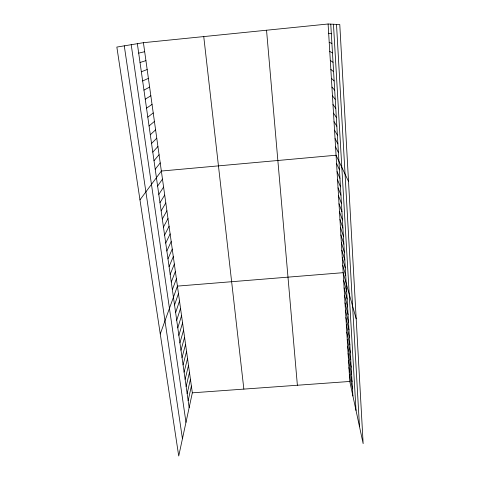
<?xml version="1.0" encoding="UTF-8"?>
<svg xmlns="http://www.w3.org/2000/svg" width="480" height="480" viewBox="0 0 480 480"><rect width="100%" height="100%" fill="white"/><g stroke="black" fill="none" stroke-linecap="round" stroke-linejoin="round"><path stroke-width="0.72" d="M143.418 42.69L192.336 392.826L178.722 456L116.85 47.07L143.418 42.69L328.098 24L339.78 24.54L363.15 443.622L349.782 381.462L328.098 24M188.154 400.614L191.388 386.046M187.152 393.57L190.434 379.224M186.144 386.472L189.474 372.354M185.124 379.326L188.508 365.436M184.098 372.132L187.536 358.476M183.066 364.878L186.558 351.462M182.028 357.582L185.574 344.4M180.984 350.226L184.578 337.29M179.928 342.822L183.576 330.132M178.866 335.358L182.568 322.92M177.798 327.846L181.554 315.66M176.718 320.274L180.534 308.352M175.632 312.648L179.508 300.99M174.54 304.968L178.47 293.574M160.26 333.966L177.426 286.104L343.182 272.676L356.19 318.834M172.362 289.662L176.406 278.808M171.276 282.036L175.38 271.458M170.184 274.362L174.348 264.054M169.08 266.628L173.304 256.602M167.97 258.84L172.254 249.096M166.854 250.992L171.198 241.542M165.732 243.09L170.136 233.928M164.598 235.122L169.068 226.266M163.452 227.1L167.988 218.544M162.306 219.018L166.902 210.768M161.148 210.876L165.81 202.938M159.978 202.674L164.706 195.048M158.802 194.406L163.596 187.104M157.614 186.078L162.48 179.106M139.968 199.854L161.352 171.042L336.054 155.226L348.528 181.434M155.214 169.23L160.218 162.924M154.002 160.71L159.072 154.746M152.784 152.124L157.926 146.508M151.548 143.472L156.762 138.204M150.306 134.754L155.598 129.846M149.058 125.964L154.416 121.422M147.798 117.108L153.234 112.932M146.526 108.186L152.04 104.382M145.248 99.186L150.834 95.772M143.952 90.12L149.622 87.09M142.656 80.982L148.398 78.342M141.342 71.772L147.168 69.534M140.022 62.484L145.926 60.654M138.69 53.124L144.678 51.708M192.336 392.826L349.782 381.462M328.656 33.228L331.338 33.786M329.208 42.378L331.908 43.374M329.76 51.462L332.472 52.884M330.306 60.474L333.036 62.31M330.852 69.42L333.594 71.67M331.392 78.294L334.146 80.952M331.926 87.102L334.692 90.156M332.454 95.844L335.238 99.288M332.982 104.52L335.778 108.354M333.504 113.13L336.312 117.342M334.02 121.674L336.846 126.264M334.536 130.158L337.368 135.114M335.046 138.576L337.896 143.898M335.556 146.928L338.412 152.61M336.558 163.458L339.438 169.836M337.05 171.63L339.942 178.35M337.542 179.748L340.446 186.798M338.034 187.8L340.95 195.186M338.52 195.798L341.442 203.508M339 203.736L341.934 211.764M339.48 211.614L342.42 219.96M339.954 219.438L342.906 228.096M340.422 227.208L343.386 236.172M340.89 234.924L343.866 244.188M341.358 242.58L344.34 252.144M341.82 250.182L344.808 260.04M342.276 257.736L345.276 267.876M342.732 265.23L345.738 275.658M343.644 280.296L346.668 291.282M344.106 287.856L347.136 299.124M344.562 295.368L347.598 306.906M345.012 302.82L348.06 314.634M345.462 310.224L348.516 322.302M345.906 317.574L348.972 329.91M346.35 324.87L349.422 337.47M346.788 332.118L349.866 344.97M347.226 339.312L350.31 352.416M347.658 346.458L350.748 359.808M348.09 353.556L351.186 367.146M348.516 360.606L351.624 374.436M348.942 367.602L352.05 381.666M349.362 374.556L352.482 388.848M124.272 45.846L182.442 438.744M131.208 44.706L185.976 422.34M137.346 43.692L189.15 407.61M203.748 36.582L243.852 389.106M266.538 30.228L297.378 385.242M330.762 24.126L352.902 395.982M336.51 24.39L359.49 426.618M333.456 24.246L356.022 410.472"/></g></svg>
